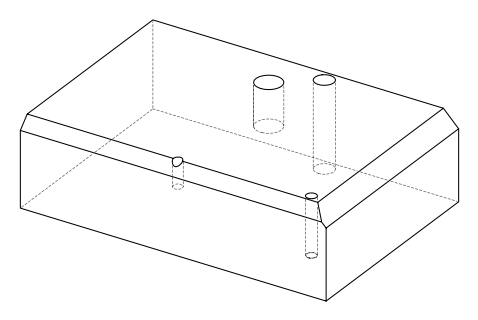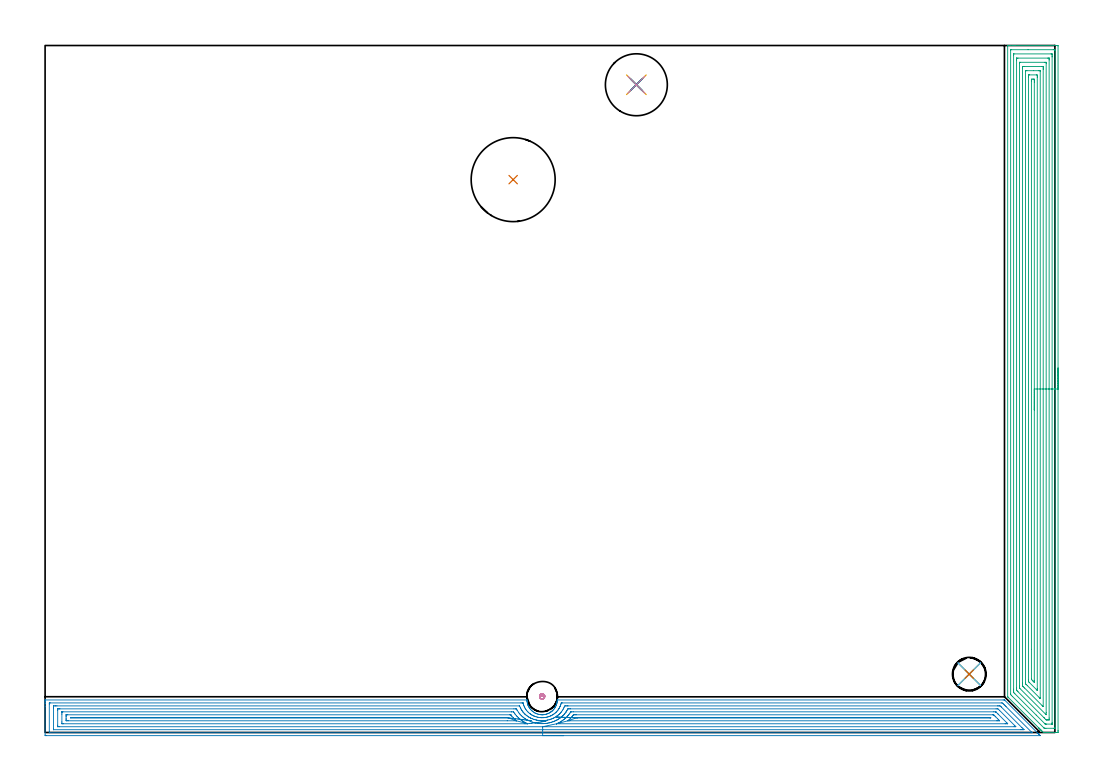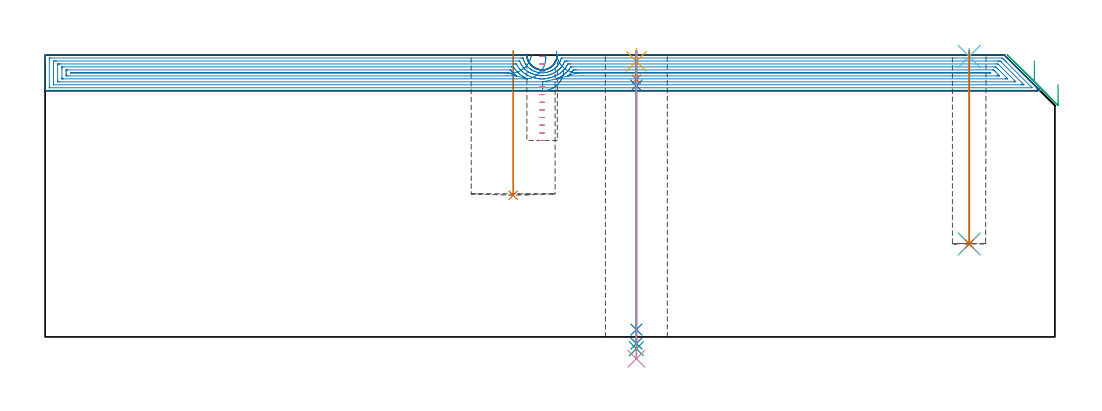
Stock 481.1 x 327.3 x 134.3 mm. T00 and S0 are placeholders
(PLAN: 13 operations, 10 tool changes, 53.4 min)
(1 INDEXABLE_INSERT_DRILL_BLIND_HOLE_FROM_SOLID | STEP1POCKET | NXT0302_035 | 0.28 min | 83296 mm3)
(2 AREA_MILL | FG_CHAMFER_SURFACE | UGT0205_001 | 26.11 min | 69209 mm3)
(3 AREA_MILL_1 | FG_CHAMFER_SURFACE_1 | UGT0205_001 | 23.46 min | 91934 mm3)
(4 MILL_BLIND_HOLE_FROM_SOLID_MATERIAL | STEP1POCKET_1 | UGT0201_130 | Spiral | 0.58 min | 6468 mm3)
(5 SPOT_DRILL | STEP1HOLE | NXT0321_9005460120000 | 0.05 min | 183 mm3)
(6 SPOT_DRILL_1 | STEP1POCKET_2 | NXT0321_9005460120000 | 0.03 min | 6 mm3)
(7 DRILL_BLIND_HOLE_INTO_CENTER | STEP1HOLE | UGT0301_196 | 0.06 min | 364 mm3)
(8 GUN_DRILL_THROUGH_HOLE | STEP1HOLE | UGT0307_003 | 0.62 min | 4727 mm3)
(9 SPADE_DRILL_TO_ENLARGE_THROUGH_HOLE | STEP1HOLE | UGT0306_009 | 0.57 min | 30751 mm3)
(10 DRILL_TO_ENLARGE_THROUGH_HOLE | STEP1HOLE | UGT0301_394 | 0.59 min | 55675 mm3)
(11 DRILL_BLIND_HOLE_INTO_CENTER_1 | STEP1POCKET_2 | NXT0301_065 | 0.37 min | 6137 mm3)
(12 DRILL_TO_ENLARGE_BLIND_HOLE | STEP1POCKET_2 | UGT0301_375 | 0.37 min | 9714 mm3)
(13 BORE_BLIND_HOLE | STEP1POCKET_2 | UGT0332_065 | 0.37 min | 2199 mm3)
(TOOL NXT0302_035 | Index. Insert Drill 40mm [880-D4000L40-05] | D40 PA176 FL200 Z2)
(TOOL UGT0205_001 | Chamfer Mill 20 x 3 x 45 deg. | D20 FL50 Z2)
(TOOL UGT0201_130 | Carbide End Mill 12.0 | D12 FL15 Z4)
(TOOL NXT0321_9005460120000 | NC Spot Drill, 142deg, 12mm, Carbide, Uncoated | D12 PA142 FL30 Z2)
(TOOL UGT0301_196 | Twist Drill 7.7 mm | D7.7 PA118 FL73 Z2)
(TOOL UGT0307_003 | Gun Drill 7 mm | D7 PA130 FL24 Z1)
(TOOL UGT0306_009 | Spade Drill 18.5mm | D18.5 PA132 FL10 Z2)
(TOOL UGT0301_394 | Twist Drill 29.5 mm | D29.5 PA118 FL165 Z2)
(TOOL NXT0301_065 | Carbide Drill 9.4mm [860.1-0940-075A1-MM 2214] | D9.4 PA140 FL98 Z2)
(TOOL UGT0301_375 | Twist Drill Flat Bottom 15 mm | D15 PA180 FL120 Z2)
(TOOL UGT0332_065 | 16 mm Boring Bar Slip Fit | D16)
(OP 1 INDEXABLE_INSERT_DRILL_BLIND_HOLE_FROM_SOLID)
G17 G21 G94 G90
T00 M6
G54
G17 G0 G90 X223. Y263.4 S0 M3
G43 Z144.3 H1
G94 G81 G98 Z67.5 F250. R136.3
G80
M5
M2
(OP 2 AREA_MILL)
G17 G21 G94 G90
T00 M6
G54
G17 G0 G90 X247.05 Y-1.5 S1061 M3
G43 Z144.3 H0
Z127.3
G94 G1 X247.012 Z126.428 F250.
X246.898 Z125.563
X246.709 Z124.712
X246.447 Z123.88
X246.113 Z123.074
X245.71 Z122.3
X245.242 Z121.564
X244.71 Z120.872
X244.121 Z120.229
X243.478 Z119.64
X242.786 Z119.108
X242.05 Z118.64
X241.276 Z118.237
X240.47 Z117.903
X239.638 Z117.641
X238.787 Z117.452
X237.922 Z117.338
X237.05 Z117.3
X0.625
X0.254 Y-1.496 Z117.302
X0.01 Y-1.492 Z117.306
X0. Y-1.245 Z117.553
Y12.319 Z131.113
Y13.738 Z132.535
Y14.092 Z132.887
Y14.799 Z133.598
Y15.084 Z133.884
X0.007 Y15.47 Z134.261
X0.01 Y15.497 Z134.288
X0.178 Y15.5 Z134.3
X229.452
X229.544 Y15.495 Z134.291
X229.555 Y15.473 Z134.269
X229.582 Y15.098 Z133.894
X229.596 Y14.978 Z133.774
X229.631 Y14.675 Z133.474
X229.708 Y14.232 Z133.032
X229.814 Y13.793 Z132.592
X229.951 Y13.349 Z132.149
X230.028 Y13.145 Z131.944
X230.115 Y12.912 Z131.709
X230.18 Y12.762 Z131.556
X230.227 Y12.652 Z131.449
X230.349 Y12.394 Z131.194
X230.392 Y12.319 Z131.116
X230.426 Y12.26 Z131.058
X230.557 Y12.029 Z130.828
X230.847 Y11.582 Z130.382
X231.162 Y11.147 Z129.946
X231.242 Y11.049 Z129.848
X231.299 Y10.989 Z129.786
X231.616 Y10.648 Z129.448
X232.008 Y10.265 Z129.064
X232.136 Y10.155 Z128.953
X232.575 Y9.821 Z128.621
X233.029 Y9.514 Z128.313
X233.226 Y9.397 Z128.195
X233.25 Y9.383 Z128.181
X233.583 Y9.211 Z128.009
X233.806 Y9.107 Z127.906
X233.923 Y9.052 Z127.852
X234.074 Y8.995 Z127.793
X234.367 Y8.881 Z127.68
X234.815 Y8.737 Z127.533
X235.255 Y8.625 Z127.425
X235.262 Y8.624 Z127.423
X235.709 Y8.539 Z127.336
X235.964 Y8.5 Z127.3
X236.283 Y8.474 Z127.274
X236.603 Y8.463 Z127.254
X236.66
X236.743 Y8.465 Z127.249
X236.836 Z127.254
X236.908 Y8.467 Z127.251
X236.995 Y8.466 Z127.256
X237.05 Y8.467
X237.192 Y8.475 Z127.264
X237.437 Y8.485 Z127.283
X237.497 Y8.488 Z127.286
X237.636 Y8.501 Z127.299
X238.014 Y8.56 Z127.358
X238.391 Y8.636 Z127.432
X238.752 Y8.73 Z127.528
X238.838 Y8.753 Z127.551
X239.284 Y8.898 Z127.696
X239.587 Y9.021 Z127.82
X239.734 Y9.081 Z127.879
X239.788 Y9.106 Z127.905
X240.177 Y9.29 Z128.088
X240.351 Y9.384 Z128.18
X240.625 Y9.553 Z128.348
X240.715 Y9.608 Z128.404
X240.793 Y9.659 Z128.457
X240.906 Y9.735 Z128.533
X241.071 Y9.847 Z128.643
X241.21 Y9.955 Z128.751
X241.336 Y10.051 Z128.848
X241.519 Y10.205 Z129.004
X241.59 Y10.265 Z129.064
X241.707 Y10.375 Z129.174
X241.888 Y10.546 Z129.342
X241.964 Y10.617 Z129.416
X242.206 Y10.877 Z129.676
X242.292 Y10.977 Z129.777
X242.437 Y11.146 Z129.946
X242.653 Y11.431 Z130.228
X242.858 Y11.721 Z130.519
X242.951 Y11.876 Z130.673
X243.044 Y12.029 Z130.827
X243.174 Y12.271 Z131.071
X243.278 Y12.465 Z131.265
X243.414 Y12.762 Z131.559
X243.456 Y12.852 Z131.652
X243.483 Y12.911 Z131.71
X243.625 Y13.279 Z132.076
X243.751 Y13.649 Z132.449
X243.791 Y13.793 Z132.592
X243.859 Y14.092 Z132.889
X243.892 Y14.233 Z133.031
X243.966 Y14.675 Z133.474
X243.993 Y14.917 Z133.717
X244.007 Y15.049 Z133.848
X244.037 Y15.312 Z134.106
X244.053 Y15.474 Z134.265
X244.058 Y15.505 Z134.295
X244.198 Y15.5 Z134.3
X456.492
X457.105 Y15.499 Z134.285
X457.174 Y15.427 Z134.226
X457.179 Y15.422 Z134.221
X472.989 Y-0.387 Z118.409
X473.094 Y-0.494 Z118.306
X473.177 Y-0.577 Z118.223
X473.285 Y-0.683 Z118.113
X473.387 Y-0.787 Z118.012
X473.475 Y-0.875 Z117.925
X473.58 Y-0.978 Z117.818
X474.022 Y-1.422 Z117.378
X474.071 Y-1.473 Z117.326
X474.083 Y-1.494 Z117.304
X474.071 Y-1.5 Z117.3
X237.05
Y-0.086 Z118.714
X2.19 Y-0.085 Z118.715
X2.081 Y-0.084 Z118.716
X2.028 Y-0.081 Z118.719
X2.01 Y-0.079 Z118.721
X2.008 Y-0.061 Z118.739
X2.004 Y0.054 Z118.854
X2. Y0.317 Z119.117
X2.001 Y13.613 Z132.413
X2.008 Y14.024 Z132.824
X2.01 Y14.074 Z132.874
X2.027 Y14.079 Z132.879
X2.08 Y14.082 Z132.882
X2.191 Y14.084 Z132.884
X2.413 Y14.086 Z132.886
X226.771
X227.665 Y14.084 Z132.884
X227.673 Y14.083 Z132.883
X227.715 Y14.053 Z132.853
X227.727 Y14.03 Z132.83
X227.852 Y13.554 Z132.354
X227.959 Y13.205 Z132.005
X228.105 Y12.769 Z131.569
X228.29 Y12.319 Z131.119
X228.558 Y11.765 Z130.565
X228.754 Y11.432 Z130.232
X229.092 Y10.903 Z129.703
X229.357 Y10.546 Z129.346
X229.452 Y10.422 Z129.222
X229.819 Y10.019 Z128.819
X230.17 Y9.659 Z128.459
X230.346 Y9.487 Z128.287
X230.733 Y9.154 Z127.954
X231.232 Y8.773 Z127.573
X231.24 Y8.767 Z127.567
X231.259 Y8.754 Z127.554
X231.712 Y8.459 Z127.259
X231.916 Y8.337 Z127.137
X232.134 Y8.213 Z127.013
X232.265 Y8.146 Z126.946
X232.804 Y7.886 Z126.686
X233.028 Y7.792 Z126.592
X233.187 Y7.728 Z126.528
X233.922 Y7.477 Z126.277
X234.489 Y7.324 Z126.124
X234.815 Y7.248 Z126.048
X234.928 Y7.224 Z126.024
X235.024 Y7.207 Z126.007
X235.339 Y7.155 Z125.955
X235.709 Y7.104 Z125.904
X236.125 Y7.071 Z125.871
X236.555 Y7.047 Z125.847
X236.603
X237.026 Y7.054 Z125.854
X237.429 Y7.067 Z125.867
X237.497 Y7.071 Z125.871
X237.893 Y7.105 Z125.905
X238.24 Y7.15 Z125.95
X238.391 Y7.171 Z125.971
X238.485 Y7.187 Z125.987
X238.601 Y7.209 Z126.009
X238.977 Y7.289 Z126.089
X239.285 Y7.368 Z126.168
X239.693 Y7.481 Z126.281
X240.179 Y7.64 Z126.44
X240.357 Y7.71 Z126.51
X240.796 Y7.886 Z126.686
X240.987 Y7.972 Z126.772
X241.021 Y7.988 Z126.788
X241.072 Y8.013 Z126.813
X241.576 Y8.273 Z127.073
X241.966 Y8.508 Z127.308
X242.128 Y8.612 Z127.412
X242.366 Y8.773 Z127.573
X242.65 Y8.981 Z127.781
X242.86 Y9.144 Z127.944
X243.14 Y9.382 Z128.182
X243.441 Y9.659 Z128.459
X243.599 Y9.813 Z128.613
X243.754 Y9.973 Z128.773
X244.022 Y10.28 Z129.08
X244.24 Y10.546 Z129.346
X244.416 Y10.776 Z129.576
X244.648 Y11.097 Z129.897
X244.777 Y11.305 Z130.105
X244.85 Y11.432 Z130.232
X245.092 Y11.879 Z130.679
X245.305 Y12.319 Z131.119
X245.379 Y12.48 Z131.28
X245.542 Y12.875 Z131.675
X245.627 Y13.121 Z131.921
X245.652 Y13.205 Z132.005
X245.749 Y13.542 Z132.342
X245.89 Y14.078 Z132.878
X245.992 Y14.08 Z132.88
X246.435 Y14.086 Z132.886
X455.598
X456.043 Y14.079 Z132.879
X456.492 Y13.65 Z132.45
X456.943 Y13.205 Z132.005
X457.385 Y12.765 Z131.565
X457.832 Y12.319 Z131.119
X469.899 Y0.25 Z119.05
X470.104 Y0.039 Z118.839
X470.167 Y-0.029 Z118.771
X470.206 Y-0.079 Z118.721
X470.115 Y-0.081 Z118.719
X469.893 Y-0.086 Z118.714
X237.05
Y1.328 Z120.128
X4.082 Y1.329 Z120.129
X4.039 Y1.33 Z120.13
X4.016 Y1.332 Z120.132
X4.011 Y1.334 Z120.134
X4.008 Y1.35 Z120.15
X4.003 Y1.482 Z120.282
X4.001 Y1.681 Z120.481
X4. Y1.88 Z120.68
Y11.631 Z130.431
X4.005 Y12.319 Z131.119
X4.009 Y12.509 Z131.309
X4.032 Y12.665 Z131.465
X4.201 Y12.666 Z131.466
X4.74 Y12.67 Z131.47
X5.094 Y12.671 Z131.471
X5.633
X225.877
X225.995 Y12.67 Z131.47
X226.038 Y12.667 Z131.467
X226.057 Y12.665 Z131.465
X226.071 Y12.651 Z131.451
X226.112 Y12.554 Z131.354
X226.441 Y11.76 Z130.56
X226.607 Y11.432 Z130.232
X226.771 Y11.12 Z129.92
X227.131 Y10.546 Z129.346
X227.347 Y10.225 Z129.025
X227.665 Y9.784 Z128.584
X227.771 Y9.659 Z128.459
X228.145 Y9.245 Z128.045
X228.558 Y8.813 Z127.613
X228.601 Y8.773 Z127.573
X229.052 Y8.373 Z127.173
X229.452 Y8.054 Z126.854
X229.678 Y7.886 Z126.686
X230.346 Y7.425 Z126.225
X230.613 Y7.264 Z126.064
X231.09 Y7. Z125.8
X231.24 Y6.924 Z125.724
X231.391 Y6.85 Z125.65
X231.881 Y6.631 Z125.431
X232.134 Y6.528 Z125.328
X232.884 Y6.256 Z125.056
X233.028 Y6.21 Z125.01
X233.347 Y6.114 Z124.914
X233.922 Y5.967 Z124.767
X234.113 Y5.923 Z124.723
X234.815 Y5.789 Z124.589
X235.199 Y5.733 Z124.533
X235.709 Y5.681 Z124.481
X236.175 Y5.652 Z124.452
X236.603 Y5.637 Z124.437
X237.081 Y5.64 Z124.44
X237.497 Y5.657 Z124.457
X237.929 Y5.685 Z124.485
X238.391 Y5.733 Z124.533
X238.726 Y5.781 Z124.581
X239.285 Y5.881 Z124.681
X239.48 Y5.92 Z124.72
X240.179 Y6.09 Z124.89
X240.197 Y6.095 Z124.895
X240.263 Y6.114 Z124.914
X240.875 Y6.31 Z125.11
X241.072 Y6.375 Z125.175
X241.523 Y6.553 Z125.353
X241.966 Y6.741 Z125.541
X242.144 Y6.824 Z125.624
X242.507 Y7. Z125.8
X242.738 Y7.121 Z125.921
X242.86 Y7.188 Z125.988
X243.296 Y7.454 Z126.254
X243.754 Y7.751 Z126.551
X243.834 Y7.807 Z126.607
X243.943 Y7.886 Z126.686
X244.339 Y8.193 Z126.993
X244.648 Y8.449 Z127.249
X244.819 Y8.603 Z127.403
X245. Y8.773 Z127.573
X245.273 Y9.04 Z127.84
X245.542 Y9.325 Z128.125
X245.698 Y9.504 Z128.304
X245.827 Y9.659 Z128.459
X246.094 Y9.998 Z128.798
X246.435 Y10.457 Z129.257
X246.471 Y10.511 Z129.311
X246.492 Y10.546 Z129.346
X246.797 Y11.074 Z129.874
X246.989 Y11.432 Z130.232
X247.101 Y11.659 Z130.459
X247.329 Y12.142 Z130.942
X247.537 Y12.656 Z131.456
X247.875 Y12.665 Z131.465
X248.223 Y12.669 Z131.469
X248.762 Y12.671 Z131.471
X249.117
X453.81
X454.352 Y12.668 Z131.468
X454.704 Y12.664 Z131.464
X455.039 Y12.65 Z131.45
X455.378 Y12.319 Z131.119
X455.598 Y12.102 Z130.902
X465.43 Y2.271 Z121.071
X466.017 Y1.681 Z120.481
X466.324 Y1.368 Z120.168
X466.346 Y1.335 Z120.135
X466.324 Y1.334 Z120.134
X465.785 Y1.33 Z120.13
X465.43 Y1.329 Z120.129
X464.892 Y1.328 Z120.128
X237.05
Y2.743 Z121.543
X6.705
X6.11 Y2.746 Z121.546
X6.046 Y2.749 Z121.549
X6.01 Y2.752 Z121.552
X6.008 Y2.799 Z121.599
X6.004 Y3.014 Z121.814
X6. Y3.442 Z122.242
Y10.534 Z129.334
X6.004 Y10.983 Z129.783
X6.008 Y11.202 Z130.002
X6.01 Y11.25 Z130.05
X6.063 Y11.252 Z130.052
X6.167 Y11.255 Z130.055
X6.882 Y11.257 Z130.057
X7.059
X223.372
X224.089 Y11.256 Z130.056
X224.268 Y11.255 Z130.055
X224.542 Y11.25 Z130.05
X224.654 Y11.059 Z129.859
X224.877 Y10.651 Z129.451
X224.938 Y10.546 Z129.346
X224.983 Y10.471 Z129.271
X225.512 Y9.659 Z128.459
X225.877 Y9.156 Z127.956
X226.198 Y8.773 Z127.573
X226.771 Y8.164 Z126.964
X227.051 Y7.886 Z126.686
X227.665 Y7.348 Z126.148
X228.11 Y7. Z125.8
X228.558 Y6.682 Z125.482
X228.898 Y6.449 Z125.249
X229.433 Y6.114 Z124.914
X229.452 Y6.102 Z124.902
X229.478 Y6.088 Z124.888
X230.076 Y5.78 Z124.58
X230.346 Y5.651 Z124.451
X231.193 Y5.274 Z124.074
X231.24 Y5.256 Z124.056
X231.32 Y5.227 Z124.027
X232.134 Y4.947 Z123.747
X232.542 Y4.822 Z123.622
X233.028 Y4.694 Z123.494
X233.344 Y4.613 Z123.413
X233.732 Y4.529 Z123.329
X233.922 Y4.494 Z123.294
X234.802 Y4.341 Z123.141
X234.818 Y4.338 Z123.138
X235.709 Y4.259 Z123.059
X235.798 Y4.252 Z123.052
X236.603 Y4.223 Z123.023
X236.723 Y4.222 Z123.022
X237.497 Y4.238 Z123.038
X237.596 Y4.242 Z123.042
X238.391 Y4.298 Z123.098
X238.43 Y4.302 Z123.102
X238.791 Y4.341 Z123.141
X239.219 Y4.406 Z123.206
X239.285 Y4.417 Z123.217
X239.969 Y4.548 Z123.348
X240.179 Y4.595 Z123.395
X240.686 Y4.723 Z123.523
X241.072 Y4.827 Z123.627
X241.38 Y4.922 Z123.722
X241.966 Y5.109 Z123.909
X242.054 Y5.14 Z123.94
X242.282 Y5.227 Z124.027
X242.69 Y5.396 Z124.196
X242.86 Y5.47 Z124.27
X243.304 Y5.673 Z124.473
X243.754 Y5.894 Z124.694
X243.899 Y5.97 Z124.77
X244.161 Y6.114 Z124.914
X244.465 Y6.295 Z125.095
X244.648 Y6.41 Z125.21
X245.004 Y6.647 Z125.447
X245.513 Y7. Z125.8
X245.53 Y7.012 Z125.812
X245.542 Y7.021 Z125.821
X246.022 Y7.41 Z126.21
X246.435 Y7.765 Z126.565
X246.499 Y7.824 Z126.624
X246.565 Y7.886 Z126.686
X246.947 Y8.266 Z127.066
X247.329 Y8.675 Z127.475
X247.376 Y8.727 Z127.527
X247.414 Y8.773 Z127.573
X247.771 Y9.221 Z128.021
X248.104 Y9.659 Z128.459
X248.154 Y9.728 Z128.528
X248.223 Y9.826 Z128.626
X248.495 Y10.276 Z129.076
X248.652 Y10.546 Z129.346
X248.818 Y10.842 Z129.642
X249.035 Y11.25 Z130.05
X249.117 Y11.253 Z130.053
X249.296 Y11.255 Z130.055
X250.011 Y11.257 Z130.057
X250.187
X453.093
X453.81 Y11.252 Z130.052
X453.994 Y11.25 Z130.05
X454.704 Y10.548 Z129.348
X461.855 Y3.397 Z122.197
X462.229 Y3.019 Z121.819
X462.411 Y2.832 Z121.632
X462.49 Y2.749 Z121.549
X461.678 Y2.743 Z121.543
X237.05
X243.695 Y4.162 Z122.962
X243.703 Y4.168 Z122.968
X243.725 Y4.18 Z122.98
X243.754 Y4.193 Z122.993
X243.857 Y4.239 Z123.039
X244.084 Y4.341 Z123.141
X244.466 Y4.521 Z123.321
X244.648 Y4.609 Z123.409
X245.059 Y4.819 Z123.619
X245.542 Y5.085 Z123.885
X245.632 Y5.138 Z123.938
X245.778 Y5.227 Z124.027
X246.176 Y5.484 Z124.284
X246.435 Y5.657 Z124.457
X246.704 Y5.847 Z124.647
X247.07 Y6.114 Z124.914
X247.216 Y6.226 Z125.026
X247.329 Y6.316 Z125.116
X247.702 Y6.631 Z125.431
X248.124 Y7. Z125.8
X248.176 Y7.047 Z125.847
X248.223 Y7.092 Z125.892
X248.621 Y7.492 Z126.292
X248.989 Y7.886 Z126.686
X249.05 Y7.953 Z126.753
X249.117 Y8.03 Z126.83
X249.447 Y8.445 Z127.245
X249.702 Y8.773 Z127.573
X249.834 Y8.949 Z127.749
X250.011 Y9.195 Z127.995
X250.388 Y9.787 Z128.587
X250.421 Y9.835 Z128.635
X250.535 Y9.838 Z128.638
X250.721 Y9.842 Z128.642
X250.905 Y9.843 Z128.643
X251.613
X452.022
X452.735 Y9.839 Z128.639
X452.916 Y9.836 Z128.636
X452.967 Y9.822 Z128.622
X453.024 Y9.769 Z128.569
X453.139 Y9.659 Z128.459
X453.81 Y8.992 Z127.792
X454.029 Y8.773 Z127.573
X458.279 Y4.521 Z123.321
X458.456 Y4.341 Z123.141
X458.622 Y4.168 Z122.968
X458.459 Y4.162 Z122.962
X458.279 Y4.16 Z122.96
X457.571 Y4.157 Z122.957
X457.385
X243.754 Y4.158 Z122.958
X243.725
X243.695 Y4.161 Z122.961
Y4.162 Z122.962
X249.117 Y5.578 Z124.378
X249.113 Y5.601 Z124.401
X249.117 Y5.61 Z124.41
X249.384 Y5.849 Z124.649
X249.678 Y6.114 Z124.914
X249.85 Y6.274 Z125.074
X250.011 Y6.429 Z125.229
X250.295 Y6.718 Z125.518
X250.557 Y7. Z125.8
X250.721 Y7.182 Z125.982
X250.905 Y7.393 Z126.193
X251.126 Y7.667 Z126.467
X251.299 Y7.886 Z126.686
X251.601 Y8.279 Z127.079
X251.68 Y8.379 Z127.179
X251.706 Y8.41 Z127.21
X251.733 Y8.422 Z127.222
X251.799 Y8.424 Z127.224
X252.147 Y8.427 Z127.227
X252.692 Y8.429 Z127.229
X253.039
X451.476 Y8.428 Z127.228
X451.749 Y8.426 Z127.226
X451.885 Y8.424 Z127.224
X451.915 Y8.422 Z127.222
X451.952 Y8.39 Z127.19
X452.022 Y8.327 Z127.127
X452.466 Y7.886 Z126.686
X452.916 Y7.436 Z126.236
X453.81 Y6.542 Z125.342
X454.238 Y6.114 Z124.914
X454.704 Y5.644 Z124.444
X454.756 Y5.586 Z124.386
X454.704 Y5.578 Z124.378
X454.354 Y5.574 Z124.374
X453.81 Y5.572 Z124.372
X453.463 Y5.571 Z124.371
X250.011
X249.663 Y5.572 Z124.372
X249.117 Y5.578 Z124.378
X253.222 Y7. Z125.8
X253.572 Y7.014 Z125.814
X253.586 Y7.015 Z125.815
X450.235 Y7.014 Z125.814
X450.589 Y7. Z125.8
X450.249 Y6.985 Z125.785
X450.235
X253.586 Y6.986 Z125.786
X253.222 Y7. Z125.8
X252.353 Y7.035 Z125.873
X251.494 Y7.069 Z126.021
X250.651 Y7.102 Z126.243
X249.831 Y7.135 Z126.538
X249.04 Y7.166 Z126.904
X248.283 Y7.196 Z127.337
X247.567 Y7.225 Z127.835
X246.897 Y7.251 Z128.393
X246.278 Y7.276 Z129.007
X245.715 Y7.298 Z129.673
X245.212 Y7.318 Z130.386
X244.774 Y7.336 Z131.14
X244.402 Y7.35 Z131.929
X244.101 Y7.362 Z132.747
X243.872 Y7.371 Z133.589
X243.717 Y7.378 Z134.448
X243.637 Y7.381 Z135.316
X243.634 Z136.189
G0 X238.408 Y5.314 Z134.201
G1 X238.485 Y5.324 Z133.333
X238.486 Z132.46
X238.411 Y5.314 Z131.591
X238.262 Y5.294 Z130.732
X238.039 Y5.264 Z129.889
X237.744 Y5.225 Z129.069
X237.38 Y5.176 Z128.278
X236.948 Y5.118 Z127.522
X236.453 Y5.052 Z126.807
X235.898 Y4.978 Z126.138
X235.287 Y4.896 Z125.52
X234.625 Y4.807 Z124.959
X233.917 Y4.712 Z124.458
X233.169 Y4.612 Z124.021
X232.386 Y4.507 Z123.651
X231.574 Y4.398 Z123.352
X230.739 Y4.287 Z123.125
X229.887 Y4.173 Z122.973
X229.822 Y4.164 Z122.964
X229.635 Y4.16 Z122.96
X229.452 Y4.158 Z122.958
X228.744 Y4.157 Z122.957
X228.558
X8.67
X8.485 Y4.158 Z122.958
X8.114 Y4.162 Z122.962
X8.016 Y4.164 Z122.964
X8.01 Y4.188 Z122.988
X8.005 Y4.246 Z123.046
X8.002 Y4.341 Z123.141
X8. Y5.005 Z123.805
Y8.773 Z127.573
X8.001 Y9.436 Z128.236
X8.005 Y9.659 Z128.459
X8.01 Y9.824 Z128.624
X8.018 Y9.836 Z128.636
X8.078 Y9.839 Z128.639
X8.176 Y9.841 Z128.641
X8.299 Y9.843 Z128.643
X8.485
X222.117
X222.301 Y9.842 Z128.642
X223.017 Y9.836 Z128.636
X223.195 Y9.825 Z128.625
X223.305 Y9.659 Z128.459
X223.617 Y9.191 Z127.991
X223.908 Y8.773 Z127.573
X224.089 Y8.522 Z127.322
X224.63 Y7.886 Z126.686
X224.983 Y7.511 Z126.311
X225.492 Y7. Z125.8
X225.877 Y6.659 Z125.459
X226.174 Y6.405 Z125.205
X226.545 Y6.114 Z124.914
X226.771 Y5.945 Z124.745
X227.373 Y5.516 Z124.316
X227.665 Y5.329 Z124.129
X227.83 Y5.227 Z124.027
X228.289 Y4.959 Z123.759
X228.558 Y4.814 Z123.614
X228.852 Y4.661 Z123.461
X229.397 Y4.395 Z123.195
X229.61 Y4.3 Z123.1
X229.887 Y4.173 Z122.973
X224.519 Y5.58 Z124.38
X224.501 Y5.578 Z124.378
X224.415 Y5.575 Z124.375
X224.089 Y5.572 Z124.372
X220.178 Y5.571 Z124.371
X11.004 Y5.572 Z124.372
X10.458 Y5.575 Z124.375
X10.104 Y5.578 Z124.378
X10.01 Y5.587 Z124.387
X10.004 Y5.677 Z124.477
X10.001 Y6.114 Z124.914
X10. Y6.567 Z125.367
Y7.454 Z126.254
X10.001 Y7.886 Z126.686
X10.004 Y8.336 Z127.136
X10.01 Y8.403 Z127.203
X10.02 Y8.422 Z127.222
X10.048 Y8.424 Z127.224
X10.184 Y8.427 Z127.227
X10.458 Y8.428 Z127.228
X10.805 Y8.429 Z127.229
X221.408 Y8.428 Z127.228
X221.756 Y8.427 Z127.227
X221.849 Y8.424 Z127.224
X221.891 Y8.422 Z127.222
X221.959 Y8.338 Z127.138
X222.038 Y8.234 Z127.034
X222.292 Y7.886 Z126.686
X222.301 Y7.875 Z126.675
X223.062 Y7. Z125.8
X223.195 Y6.854 Z125.654
X223.934 Y6.114 Z124.914
X224.089 Y5.97 Z124.77
X224.39 Y5.701 Z124.501
X224.519 Y5.58 Z124.38
X220.623 Y7. Z125.8
X220.528 Y6.986 Z125.786
X12.245
X12.112 Y7. Z125.8
X12.231 Y7.014 Z125.814
X220.514
X220.623 Y7. Z125.8
X221.486 Y6.892 Z125.73
X222.352 Y6.783 Z125.736
X223.213 Y6.675 Z125.818
X224.065 Y6.568 Z125.975
X224.899 Y6.463 Z126.207
X225.711 Y6.361 Z126.511
X226.493 Y6.262 Z126.885
X227.239 Y6.169 Z127.326
X227.945 Y6.08 Z127.832
X228.604 Y5.997 Z128.397
X229.212 Y5.921 Z129.018
X229.764 Y5.851 Z129.69
X230.255 Y5.79 Z130.408
X230.683 Y5.736 Z131.167
X231.043 Y5.691 Z131.96
X231.334 Y5.654 Z132.782
X231.552 Y5.627 Z133.626
X231.697 Y5.608 Z134.486
G0 Z144.3
M5
M2
(OP 3 AREA_MILL_1)
G17 G21 G94 G90
T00 M6
G54
G17 G0 G90 X482.6 Y173.65 S1061 M3
G43 Z144.3 H0
Z120.3
G94 G1 Y173.612 Z119.428 F250.
Y173.498 Z118.563
Y173.309 Z117.712
Y173.047 Z116.88
Y172.713 Z116.074
Y172.31 Z115.3
Y171.842 Z114.564
Y171.31 Z113.872
Y170.721 Z113.229
Y170.078 Z112.64
Y169.386 Z112.108
Y168.65 Z111.64
Y167.876 Z111.237
Y167.07 Z110.903
Y166.238 Z110.641
Y165.387 Z110.452
Y164.522 Z110.338
Y163.65 Z110.3
Y1.008
X482.599 Y0.618 Z110.301
X482.594 Y0.121 Z110.304
X482.591 Y0.009 Z110.306
X482.102 Y0. Z110.795
X478.563 Z114.331
X478.017 Z114.88
X477.678 Z115.218
X477.132 Z115.764
X476.793 Z116.101
X475.974 Z116.924
X475.609 Y0.001 Z117.287
X475.577 Y0.022 Z117.321
X475.144 Y0.456 Z117.755
X475.024 Y0.575 Z117.873
X474.982 Y0.618 Z117.917
X474.773 Y0.826 Z118.126
X474.729 Y0.87 Z118.168
X474.684 Y0.915 Z118.215
X474.481 Y1.119 Z118.418
X474.434 Y1.165 Z118.463
X474.386 Y1.213 Z118.513
X474.189 Y1.411 Z118.71
X474.139 Y1.46 Z118.758
X474.088 Y1.511 Z118.811
X473.897 Y1.703 Z119.002
X473.844 Y1.754 Z119.053
X473.791 Y1.809 Z119.108
X473.605 Y1.995 Z119.294
X473.549 Y2.049 Z119.347
X473.493 Y2.107 Z119.406
X473.312 Y2.287 Z119.587
X473.254 Y2.344 Z119.642
X458.835 Y16.765 Z134.065
X458.62 Y16.984 Z134.274
X458.604 Y17.005 Z134.289
X458.6 Y17.144 Z134.3
Y327.129
X458.602 Y327.292 Z134.288
X458.621 Y327.3 Z134.269
X458.981 Z133.918
X459.305 Z133.594
X459.983 Z132.912
X461.206 Z131.691
X461.752 Z131.142
X462.364 Z130.531
X482.102 Z110.795
X482.378 Y327.297 Z110.52
X482.592 Y327.29 Z110.306
X482.599 Y327.074 Z110.299
X482.6 Y163.65 Z110.3
X481.186 Z111.714
X481.185 Y2.189 Z111.715
X481.184 Y2.081 Z111.716
X481.181 Y2.029 Z111.719
X481.18 Y2.01 Z111.72
X481.133 Y2.009 Z111.767
X480.732 Y2.001 Z112.168
X476.793 Y2. Z116.107
X476.307 Y2.002 Z116.593
X476.109 Y2.007 Z116.791
X476.061 Y2.01 Z116.839
X475.999 Y2.063 Z116.901
X475.909 Y2.146 Z116.991
X475.646 Y2.404 Z117.254
X460.867 Y17.183 Z132.033
X460.461 Y17.591 Z132.439
X460.046 Y18.015 Z132.854
X460.021 Y18.053 Z132.879
X460.019 Y18.076 Z132.881
X460.016 Y18.129 Z132.884
X460.015 Y18.237 Z132.885
X460.014 Y18.452 Z132.886
X460.015 Y325.111 Z132.885
X460.016 Y325.219 Z132.884
X460.019 Y325.272 Z132.881
X460.02 Y325.29 Z132.88
X460.067 Y325.291 Z132.833
X460.468 Y325.299 Z132.432
X468.319 Y325.3 Z124.581
X480.333 Z112.567
X480.818 Y325.299 Z112.082
X481.061 Y325.294 Z111.839
X481.17 Y325.29 Z111.73
X481.185 Y324.929 Z111.715
Y324.896
X481.186 Y163.65 Z111.714
X479.772 Z113.128
X479.771 Y4.758 Z113.129
X479.769 Y4.191 Z113.131
X479.766 Y4.029 Z113.134
X479.765 Y4.015 Z113.135
X479.749 Y4.01 Z113.151
X479.7 Y4.004 Z113.2
X479.636 Y4.001 Z113.264
X476.982 Z115.918
X476.793 Y4.004 Z116.107
X476.605 Y4.01 Z116.295
X476.493 Y4.018 Z116.407
X476.433 Y4.074 Z116.467
X476.31 Y4.191 Z116.59
X472.22 Y8.279 Z120.68
X462.016 Y18.484 Z130.884
X461.752 Y18.751 Z131.148
X461.445 Y19.066 Z131.455
X461.436 Y19.378 Z131.465
X461.432 Y19.701 Z131.468
X461.429 Y20.271 Z131.471
Y20.598
Y322.542
X461.431 Y323.109 Z131.469
X461.434 Y323.271 Z131.466
X461.435 Y323.285 Z131.465
X461.451 Y323.29 Z131.449
X461.5 Y323.296 Z131.4
X461.564 Y323.299 Z131.336
X479.259 Y323.3 Z113.641
X479.448 Y323.298 Z113.452
X479.637 Y323.294 Z113.263
X479.757 Y323.29 Z113.143
X479.765 Y323.217 Z113.135
X479.767 Y323.109 Z113.133
X479.77 Y322.783 Z113.13
X479.771 Y322.216 Z113.129
X479.772 Y321.889 Z113.128
Y163.65
X478.357 Z114.543
Y6.871
X478.356 Y6.186 Z114.544
X478.354 Y6.088 Z114.546
X478.35 Y6.029 Z114.55
X478.347 Y6.01 Z114.553
X478.325 Y6.008 Z114.575
X478.11 Y6.004 Z114.79
X477.678 Y6. Z115.222
X477.656 Z115.244
X477.225 Y6.004 Z115.675
X477.009 Y6.008 Z115.891
X476.957 Y6.01 Z115.943
X476.898 Y6.062 Z116.002
X476.793 Y6.161 Z116.107
X476.078 Y6.871 Z116.822
X475.909 Y7.04 Z116.991
X463.522 Y19.427 Z129.378
X463.104 Y19.851 Z129.796
X462.895 Y20.066 Z130.005
X462.849 Y20.118 Z130.051
X462.847 Y20.173 Z130.053
X462.845 Y20.271 Z130.055
X462.843 Y20.956 Z130.057
Y21.164
Y320.429
X462.844 Y321.114 Z130.056
X462.846 Y321.213 Z130.054
X462.849 Y321.271 Z130.051
X462.853 Y321.29 Z130.047
X462.875 Y321.292 Z130.025
X463.091 Y321.296 Z129.809
X463.522 Y321.3 Z129.378
X477.7 Z115.2
X478.115 Y321.297 Z114.785
X478.322 Y321.292 Z114.578
X478.344 Y321.29 Z114.556
X478.351 Y321.28 Z114.549
X478.354 Y321.243 Z114.546
X478.356 Y321.186 Z114.544
X478.357 Y320.637 Z114.543
Y320.429
Y163.65
X476.943 Z115.957
Y9.4
X476.941 Y8.658 Z115.959
X476.939 Y8.511 Z115.961
X476.937 Y8.474 Z115.963
X476.847 Y8.556 Z116.053
X476.793 Y8.606 Z116.107
X464.407 Y20.992 Z128.493
X464.322 Y21.08 Z128.578
X464.281 Y21.126 Z128.619
X464.264 Y21.148 Z128.636
X464.262 Y21.164 Z128.638
X464.259 Y21.313 Z128.641
X464.257 Y22.058 Z128.643
Y22.209
Y318.793
X464.259 Y318.945 Z128.641
X464.264 Y319.246 Z128.636
X464.27 Y319.291 Z128.63
X464.285 Y319.294 Z128.615
X464.325 Y319.297 Z128.575
X464.407 Y319.299 Z128.493
X464.64 Y319.3 Z128.26
X476.142 Z116.758
X476.793 Y319.295 Z116.107
X476.886 Y319.292 Z116.014
X476.936 Y319.288 Z115.964
X476.943 Y318.642 Z115.957
Y163.65
X475.529 Z117.371
X475.528 Y12.444 Z117.372
X475.527 Y12.383 Z117.373
X475.525 Y12.349 Z117.375
X475.524 Y12.341 Z117.376
X475.515 Y12.344 Z117.385
X475.321 Y12.533 Z117.579
X475.024 Y12.825 Z117.876
X466.683 Y21.164 Z126.217
X466.176 Y21.674 Z126.724
X465.799 Y22.058 Z127.101
X465.678 Y22.19 Z127.222
X465.676 Y22.313 Z127.224
X465.673 Y22.566 Z127.227
X465.671 Y22.951 Z127.229
Y23.461
Y316.472
X465.672 Y316.856 Z127.228
X465.674 Y317.111 Z127.226
X465.677 Y317.237 Z127.223
X465.68 Y317.29 Z127.22
X465.741 Y317.295 Z127.159
X466.176 Y317.299 Z126.724
X466.621 Y317.3 Z126.279
X475.024 Y317.299 Z117.876
X475.473 Y317.296 Z117.427
X475.518 Y317.29 Z117.382
X475.522 Y317.246 Z117.378
X475.526 Y316.856 Z117.374
X475.529 Y316.346 Z117.371
Y315.962
Y163.65
X474.115 Z118.785
X474.114 Y16.698 Z118.786
X474.109 Y16.29 Z118.791
X474.108 Y16.206 Z118.792
X474.047 Y16.259 Z118.853
X473.978 Y16.325 Z118.922
X473.6 Y16.698 Z119.3
X467.946 Y22.352 Z124.954
X467.35 Y22.951 Z125.55
X467.148 Y23.161 Z125.752
X467.092 Y23.227 Z125.808
X467.09 Y23.277 Z125.81
X467.088 Y23.385 Z125.812
X467.085 Y23.82 Z125.815
X467.086 Y315.069 Z125.814
X467.092 Y315.277 Z125.808
X467.488 Y315.291 Z125.412
X467.719 Y315.298 Z125.181
X470.928 Y315.3 Z121.972
X473.254 Z119.646
X473.912 Y315.299 Z118.988
X474.029 Y315.293 Z118.871
X474.052 Y315.29 Z118.848
X474.108 Y315.266 Z118.792
X474.114 Y315.094 Z118.786
Y315.069
X474.115 Y163.65 Z118.785
X472.701 Z120.199
X472.7 Y20.83 Z120.2
X472.699 Y20.271 Z120.201
X472.696 Y20.121 Z120.204
X472.694 Y20.065 Z120.206
X472.477 Y20.271 Z120.423
X468.83 Y23.916 Z124.07
X468.628 Y24.123 Z124.272
X468.528 Y24.229 Z124.372
X468.507 Y24.254 Z124.393
X468.504 Y24.308 Z124.396
X468.501 Y24.403 Z124.399
X468.5 Y24.738 Z124.4
Y25.072
Y312.389
X468.501 Y312.721 Z124.399
X468.507 Y313.282 Z124.393
X468.814 Y313.299 Z124.086
X468.83 Y313.3 Z124.07
X472.37 Y313.299 Z120.53
X472.693 Y313.282 Z120.207
X472.697 Y312.951 Z120.203
X472.7 Y312.389 Z120.2
Y312.055
X472.701 Y163.65 Z120.199
X471.286 Z121.614
Y24.738
X471.285 Y24.046 Z121.615
X471.282 Y23.947 Z121.618
X471.281 Y23.933 Z121.619
X471.187 Y24.02 Z121.713
X471.011 Y24.189 Z121.889
X470.739 Y24.457 Z122.161
X470.6 Y24.596 Z122.3
X470.458 Y24.738 Z122.442
X470.314 Y24.883 Z122.586
X470.019 Y25.185 Z122.881
X469.934 Y25.274 Z122.966
X469.921 Y25.304 Z122.979
X469.918 Y25.344 Z122.982
X469.915 Y25.43 Z122.985
X469.914 Y39.608 Z122.986
Y310.402
X469.915 Y310.602 Z122.985
X469.921 Y311.288 Z122.979
X470.6 Y311.297 Z122.3
X470.796 Y311.298 Z122.104
X471.279 Y311.288 Z121.621
X471.285 Y310.804 Z121.615
X471.286 Y310.602 Z121.614
Y309.91
Y163.65
Y162.778 Z121.652
Y161.914 Z121.766
Y161.062 Z121.954
Y160.23 Z122.217
Y159.424 Z122.551
Y158.65 Z122.953
Y157.914 Z123.422
Y157.222 Z123.953
Y156.579 Z124.543
Y155.99 Z125.186
Y155.459 Z125.878
Y154.99 Z126.614
Y154.587 Z127.388
Y154.253 Z128.194
Y153.991 Z129.026
Y153.802 Z129.877
Y153.688 Z130.742
Y153.65 Z131.614
G0 Z144.3
M5
M2
(OP 4 MILL_BLIND_HOLE_FROM_SOLID_MATERIAL)
G17 G21 G94 G90
T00 M6
G54
G17 G0 G90 X236.8 Y17.2 S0 M3
G43 Z144.3 H0
Z133.658
G94 G3 X237.425 Y17.825 R0.625 F250.
X236.8 Y18.45 R0.625
X235.55 Y17.2 R1.25
X236.8 Y18.45 R-1.25
X236.175 Y17.825 R0.625
X236.8 Y17.2 R0.625
G0 Z130.017
G3 X237.425 Y17.825 R0.625
X236.8 Y18.45 R0.625
X235.55 Y17.2 R1.25
X236.8 Y18.45 R-1.25
X236.175 Y17.825 R0.625
X236.8 Y17.2 R0.625
G0 Z126.375
G3 X237.425 Y17.825 R0.625
X236.8 Y18.45 R0.625
X235.55 Y17.2 R1.25
X236.8 Y18.45 R-1.25
X236.175 Y17.825 R0.625
X236.8 Y17.2 R0.625
G0 Z122.733
G3 X237.425 Y17.825 R0.625
X236.8 Y18.45 R0.625
X235.55 Y17.2 R1.25
X236.8 Y18.45 R-1.25
X236.175 Y17.825 R0.625
X236.8 Y17.2 R0.625
G0 Z119.092
G3 X237.425 Y17.825 R0.625
X236.8 Y18.45 R0.625
X235.55 Y17.2 R1.25
X236.8 Y18.45 R-1.25
X236.175 Y17.825 R0.625
X236.8 Y17.2 R0.625
G0 Z115.45
G3 X237.425 Y17.825 R0.625
X236.8 Y18.45 R0.625
X235.55 Y17.2 R1.25
X236.8 Y18.45 R-1.25
X236.175 Y17.825 R0.625
X236.8 Y17.2 R0.625
G0 Z111.808
G3 X237.425 Y17.825 R0.625
X236.8 Y18.45 R0.625
X235.55 Y17.2 R1.25
X236.8 Y18.45 R-1.25
X236.175 Y17.825 R0.625
X236.8 Y17.2 R0.625
G0 Z108.167
G3 X237.425 Y17.825 R0.625
X236.8 Y18.45 R0.625
X235.55 Y17.2 R1.25
X236.8 Y18.45 R-1.25
X236.175 Y17.825 R0.625
X236.8 Y17.2 R0.625
G0 Z104.525
G3 X237.425 Y17.825 R0.625
X236.8 Y18.45 R0.625
X235.55 Y17.2 R1.25
X236.8 Y18.45 R-1.25
X236.175 Y17.825 R0.625
X236.8 Y17.2 R0.625
G0 Z100.883
G3 X237.425 Y17.825 R0.625
X236.8 Y18.45 R0.625
X235.55 Y17.2 R1.25
X236.8 Y18.45 R-1.25
X236.175 Y17.825 R0.625
X236.8 Y17.2 R0.625
G0 Z97.242
G3 X237.425 Y17.825 R0.625
X236.8 Y18.45 R0.625
X235.55 Y17.2 R1.25
X236.8 Y18.45 R-1.25
X236.175 Y17.825 R0.625
X236.8 Y17.2 R0.625
G0 Z93.6
G3 X237.425 Y17.825 R0.625
X236.8 Y18.45 R0.625
X235.55 Y17.2 R1.25
X236.8 Y18.45 R-1.25
X236.175 Y17.825 R0.625
X236.8 Y17.2 R0.625
G0 Z144.3
M5
M2
(OP 5 SPOT_DRILL)
G17 G21 G94 G90
T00 M6
G54
G17 G0 G90 X281.7 Y308.6 S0 M3
G43 Z144.3 H0
G94 G81 G98 Z131.3 F250. R137.3
G80
M5
M2
(OP 6 SPOT_DRILL_1)
G17 G21 G94 G90
T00 M6
G54
G17 G0 G90 X440.3 Y27.8 S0 M3
G43 Z144.3 H0
G94 G81 G98 Z133.607 F250. R137.3
G80
M5
M2
(OP 7 DRILL_BLIND_HOLE_INTO_CENTER)
G17 G21 G94 G90
T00 M6
G54
G17 G0 G90 X281.7 Y308.6 S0 M3
G43 Z144.3 H0
G94 G81 G98 Z122.75 F250. R136.3
G80
M5
M2
(OP 8 GUN_DRILL_THROUGH_HOLE)
G17 G21 G94 G90
T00 M6
G54
G17 G0 G90 X281.7 Y308.6 M8
G43 Z144.3 H0
Z131.933
S716 M3
G94 G1 Z119.721 F125. M26
G4 X.084
Z3.5 F250.
G4 X.084
Z-3.132 F125.
G4 X.084
M5
M9
G0 Z131.933
Z144.3
M2
(OP 9 SPADE_DRILL_TO_ENLARGE_THROUGH_HOLE)
G17 G21 G94 G90
T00 M6
G54
G17 G0 G90 X281.7 Y308.6 S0 M3
G43 Z144.3 H0
G94 G73 G98 Z-5.618 F250. Q17.49 R136.3
G80
M5
M2
(OP 10 DRILL_TO_ENLARGE_THROUGH_HOLE)
G17 G21 G94 G90
T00 M6
G54
G17 G0 G90 X281.7 Y308.6 S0 M3
G43 Z144.3 H0
G94 G73 G98 Z-10.363 F250. Q28.933 R136.3
G80
M5
M2
(OP 11 DRILL_BLIND_HOLE_INTO_CENTER_1)
G17 G21 G94 G90
T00 M6
G54
G17 G0 G90 X440.3 Y27.8 S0 M3
G43 Z144.3 H1
G94 G81 G98 Z44.3 F250. R136.3
G80
M5
M2
(OP 12 DRILL_TO_ENLARGE_BLIND_HOLE)
G17 G21 G94 G90
T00 M6
G54
G17 G0 G90 X440.3 Y27.8 S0 M3
G43 Z144.3 H0
G94 G73 G98 Z44.3 F250. Q12.857 R136.3
G80
M5
M2
(OP 13 BORE_BLIND_HOLE)
G17 G21 G94 G90
T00 M6
G54
G17 G0 G90 X440.3 Y27.8 S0 M3
G43 Z144.3 H0
G94 G85 G98 Z44.3 F250. R136.3
G80
M5
M2
